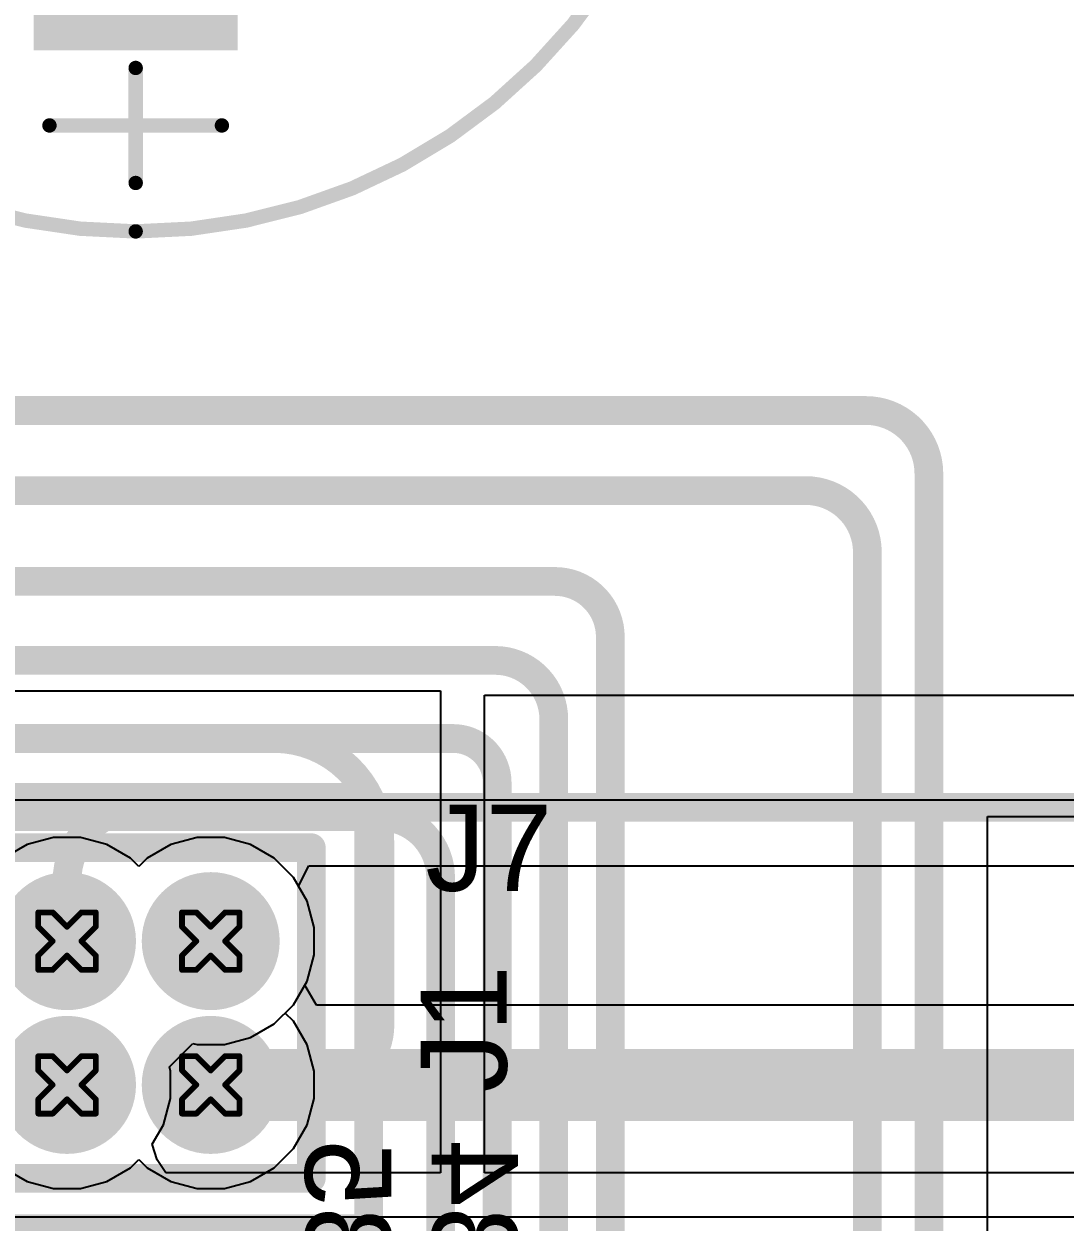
# Model space of a CAD drawing. Header units: inches. Extents: x 0 to 35.2, y -0.7 to 15.9.
# Drawn here: x 1.5761 to 1.9384, y 1.1102 to 1.5269 of the extents above; entities that cross this region are included whole.
import ezdxf

# ---------------------------------------------------------------- set-up
doc = ezdxf.new("R2010")
doc.units = ezdxf.units.IN
doc.header["$MEASUREMENT"] = 0
for name, color, linetype in [('Bottom Layer', 5, 'Continuous'), ('Bottom Overlay', 54, 'Continuous'), ('Bottom Solder', 6, 'Continuous'), ('Dimensions', 6, 'Continuous'), ('Drill Drawing', 1, 'Continuous'), ('GND1', 16, 'Continuous'), ('GND2', 76, 'Continuous'), ('Multi-Layer', 9, 'Continuous'), ('Pad Holes', 156, 'Continuous'), ('Top Layer', 1, 'Continuous'), ('Top Overlay', 2, 'Continuous'), ('Top Solder', 216, 'Continuous')]:
    doc.layers.add(name, color=color, linetype=linetype)
doc.styles.add('Arial', font='', dxfattribs={"height": 0.2})
doc.styles.get('Arial').set_extended_font_data('Arial')

# ---------------------------------------------------------------- blocks, each defined once
blk = doc.blocks.new('SFMC_102_X1_XX_D___570_3')
at = {"layer": 'Bottom Layer'}
h = blk.add_hatch(color=5, dxfattribs=at)
edge = h.paths.add_edge_path()
edge.add_arc((-0.025, 0.025), 0.021, 0, 360)
h = blk.add_hatch(color=5, dxfattribs=at)
edge = h.paths.add_edge_path()
edge.add_arc((0.025, 0.025), 0.021, 0, 360)
h = blk.add_hatch(color=5, dxfattribs=at)
edge = h.paths.add_edge_path()
edge.add_arc((-0.025, -0.025), 0.021, 0, 360)
h = blk.add_hatch(color=5, dxfattribs=at)
edge = h.paths.add_edge_path()
edge.add_arc((0.025, -0.025), 0.021, 0, 360)
at = {"layer": 'Bottom Solder'}
h = blk.add_hatch(color=6, dxfattribs=at)
edge = h.paths.add_edge_path()
edge.add_arc((-0.025, 0.025), 0.024, 0, 360)
h = blk.add_hatch(color=6, dxfattribs=at)
edge = h.paths.add_edge_path()
edge.add_arc((0.025, 0.025), 0.024, 0, 360)
h = blk.add_hatch(color=6, dxfattribs=at)
edge = h.paths.add_edge_path()
edge.add_arc((-0.025, -0.025), 0.024, 0, 360)
h = blk.add_hatch(color=6, dxfattribs=at)
edge = h.paths.add_edge_path()
edge.add_arc((0.025, -0.025), 0.024, 0, 360)
at = {"layer": 'GND1'}
h = blk.add_hatch(color=16, dxfattribs=at)
edge = h.paths.add_edge_path()
edge.add_arc((-0.025, 0.025), 0.021, 0, 360)
h = blk.add_hatch(color=16, dxfattribs=at)
edge = h.paths.add_edge_path()
edge.add_arc((0.025, 0.025), 0.021, 0, 360)
h = blk.add_hatch(color=16, dxfattribs=at)
edge = h.paths.add_edge_path()
edge.add_arc((-0.025, -0.025), 0.021, 0, 360)
h = blk.add_hatch(color=16, dxfattribs=at)
edge = h.paths.add_edge_path()
edge.add_arc((0.025, -0.025), 0.021, 0, 360)
at = {"layer": 'GND2'}
h = blk.add_hatch(color=76, dxfattribs=at)
edge = h.paths.add_edge_path()
edge.add_arc((-0.025, 0.025), 0.021, 0, 360)
h = blk.add_hatch(color=76, dxfattribs=at)
edge = h.paths.add_edge_path()
edge.add_arc((0.025, 0.025), 0.021, 0, 360)
h = blk.add_hatch(color=76, dxfattribs=at)
edge = h.paths.add_edge_path()
edge.add_arc((-0.025, -0.025), 0.021, 0, 360)
h = blk.add_hatch(color=76, dxfattribs=at)
edge = h.paths.add_edge_path()
edge.add_arc((0.025, -0.025), 0.021, 0, 360)
at = {"layer": 'Multi-Layer'}
h = blk.add_hatch(color=9, dxfattribs=at)
edge = h.paths.add_edge_path()
edge.add_arc((-0.025, 0.025), 0.021, 0, 360)
h = blk.add_hatch(color=9, dxfattribs=at)
edge = h.paths.add_edge_path()
edge.add_arc((0.025, 0.025), 0.021, 0, 360)
h = blk.add_hatch(color=9, dxfattribs=at)
edge = h.paths.add_edge_path()
edge.add_arc((-0.025, -0.025), 0.021, 0, 360)
h = blk.add_hatch(color=9, dxfattribs=at)
edge = h.paths.add_edge_path()
edge.add_arc((0.025, -0.025), 0.021, 0, 360)
at = {"layer": 'Pad Holes'}
h = blk.add_hatch(color=7, dxfattribs=at)
edge = h.paths.add_edge_path()
edge.add_arc((-0.025, 0.025), 0.014, 0, 360)
h = blk.add_hatch(color=7, dxfattribs=at)
edge = h.paths.add_edge_path()
edge.add_arc((0.025, 0.025), 0.014, 0, 360)
h = blk.add_hatch(color=7, dxfattribs=at)
edge = h.paths.add_edge_path()
edge.add_arc((-0.025, -0.025), 0.014, 0, 360)
h = blk.add_hatch(color=7, dxfattribs=at)
edge = h.paths.add_edge_path()
edge.add_arc((0.025, -0.025), 0.014, 0, 360)
at = {"layer": 'Top Layer'}
h = blk.add_hatch(color=1, dxfattribs=at)
edge = h.paths.add_edge_path()
edge.add_arc((-0.025, 0.025), 0.021, 0, 360)
h = blk.add_hatch(color=1, dxfattribs=at)
edge = h.paths.add_edge_path()
edge.add_arc((0.025, 0.025), 0.021, 0, 360)
h = blk.add_hatch(color=1, dxfattribs=at)
edge = h.paths.add_edge_path()
edge.add_arc((-0.025, -0.025), 0.021, 0, 360)
h = blk.add_hatch(color=1, dxfattribs=at)
edge = h.paths.add_edge_path()
edge.add_arc((0.025, -0.025), 0.021, 0, 360)
at = {"layer": 'Top Solder'}
h = blk.add_hatch(color=216, dxfattribs=at)
edge = h.paths.add_edge_path()
edge.add_arc((-0.025, 0.025), 0.024, 0, 360)
h = blk.add_hatch(color=216, dxfattribs=at)
edge = h.paths.add_edge_path()
edge.add_arc((0.025, 0.025), 0.024, 0, 360)
h = blk.add_hatch(color=216, dxfattribs=at)
edge = h.paths.add_edge_path()
edge.add_arc((-0.025, -0.025), 0.024, 0, 360)
h = blk.add_hatch(color=216, dxfattribs=at)
edge = h.paths.add_edge_path()
edge.add_arc((0.025, -0.025), 0.024, 0, 360)
at = {"layer": 'Dimensions', "const_width": 0.01}
for points in [[(-0.05748, 0.06), (0.05748, 0.06)], [(-0.05748, 0.06), (-0.05748, -0.06)], [(0.05748, 0.06), (0.05748, -0.06)], [(-0.05748, -0.06), (0.05748, -0.06)]]:
    blk.add_lwpolyline(points, dxfattribs=at)
at = {"layer": 'Dimensions', "const_width": 0.005}
for points in [[(-0.05998, 0.06, 1), (-0.05498, 0.06, 1)], [(-0.05998, 0.06, 1), (-0.05498, 0.06, 1)], [(0.05498, 0.06, 1), (0.05998, 0.06, 1)], [(0.05498, 0.06, 1), (0.05998, 0.06, 1)], [(-0.05998, -0.06, 1), (-0.05498, -0.06, 1)], [(-0.05998, -0.06, 1), (-0.05498, -0.06, 1)], [(0.05498, -0.06, 1), (0.05998, -0.06, 1)], [(0.05498, -0.06, 1), (0.05998, -0.06, 1)]]:
    blk.add_lwpolyline(points, format="xyb", close=True, dxfattribs=at)
at = {"layer": 'Top Overlay', "const_width": 0.01}
for points in [[(-0.075, 0.08), (0.075, 0.08)], [(-0.075, 0.08), (-0.075, -0.08)], [(0.075, 0.08), (0.075, -0.08)], [(-0.075, -0.08), (0.075, -0.08)]]:
    blk.add_lwpolyline(points, dxfattribs=at)
at = {"layer": 'Top Overlay', "const_width": 0.005}
for points in [[(-0.0775, 0.08, 1), (-0.0725, 0.08, 1)], [(-0.0775, 0.08, 1), (-0.0725, 0.08, 1)], [(0.0725, 0.08, 1), (0.0775, 0.08, 1)], [(0.0725, 0.08, 1), (0.0775, 0.08, 1)], [(-0.0775, -0.08, 1), (-0.0725, -0.08, 1)], [(-0.0775, -0.08, 1), (-0.0725, -0.08, 1)], [(0.0725, -0.08, 1), (0.0775, -0.08, 1)], [(0.0725, -0.08, 1), (0.0775, -0.08, 1)]]:
    blk.add_lwpolyline(points, format="xyb", close=True, dxfattribs=at)
at = {"layer": 'Dimensions', "style": 'Arial'}
blk.add_text('J1', height=0.03, dxfattribs=at).set_placement((-0.02757, -0.128))
blk = doc.blocks.new('87EC0494_185')
at = {"layer": 'Bottom Layer'}
blk.add_hatch(color=5, dxfattribs=at).paths.add_polyline_path([(-0.12992, 0.0315), (-0.06692, 0.0315), (-0.06692, -0.0315), (-0.12992, -0.0315)])
h = blk.add_hatch(color=5, dxfattribs=at)
edge = h.paths.add_edge_path()
edge.add_arc((0.09843, 0), 0.0315, 0, 360)
at = {"layer": 'Bottom Solder'}
blk.add_hatch(color=6, dxfattribs=at).paths.add_polyline_path([(-0.13392, 0.0355), (-0.06292, 0.0355), (-0.06292, -0.0355), (-0.13392, -0.0355)])
h = blk.add_hatch(color=6, dxfattribs=at)
edge = h.paths.add_edge_path()
edge.add_arc((0.09843, 0), 0.0355, 0, 360)
at = {"layer": 'GND1'}
blk.add_hatch(color=16, dxfattribs=at).paths.add_polyline_path([(-0.12992, 0.0315), (-0.06692, 0.0315), (-0.06692, -0.0315), (-0.12992, -0.0315)])
h = blk.add_hatch(color=16, dxfattribs=at)
edge = h.paths.add_edge_path()
edge.add_arc((0.09843, 0), 0.0315, 0, 360)
at = {"layer": 'GND2'}
blk.add_hatch(color=76, dxfattribs=at).paths.add_polyline_path([(-0.12992, 0.0315), (-0.06692, 0.0315), (-0.06692, -0.0315), (-0.12992, -0.0315)])
h = blk.add_hatch(color=76, dxfattribs=at)
edge = h.paths.add_edge_path()
edge.add_arc((0.09843, 0), 0.0315, 0, 360)
at = {"layer": 'Multi-Layer'}
blk.add_hatch(color=9, dxfattribs=at).paths.add_polyline_path([(-0.12992, 0.0315), (-0.06692, 0.0315), (-0.06692, -0.0315), (-0.12992, -0.0315)])
h = blk.add_hatch(color=9, dxfattribs=at)
edge = h.paths.add_edge_path()
edge.add_arc((0.09843, 0), 0.0315, 0, 360)
at = {"layer": 'Pad Holes'}
h = blk.add_hatch(color=7, dxfattribs=at)
edge = h.paths.add_edge_path()
edge.add_arc((-0.09842, 0), 0.01969, 0, 360)
h = blk.add_hatch(color=7, dxfattribs=at)
edge = h.paths.add_edge_path()
edge.add_arc((0.09842, 0), 0.01969, 0, 360)
at = {"layer": 'Top Layer'}
blk.add_hatch(color=1, dxfattribs=at).paths.add_polyline_path([(-0.12992, 0.0315), (-0.06692, 0.0315), (-0.06692, -0.0315), (-0.12992, -0.0315)])
h = blk.add_hatch(color=1, dxfattribs=at)
edge = h.paths.add_edge_path()
edge.add_arc((0.09843, 0), 0.0315, 0, 360)
at = {"layer": 'Top Solder'}
blk.add_hatch(color=216, dxfattribs=at).paths.add_polyline_path([(-0.13392, 0.0355), (-0.06292, 0.0355), (-0.06292, -0.0355), (-0.13392, -0.0355)])
h = blk.add_hatch(color=216, dxfattribs=at)
edge = h.paths.add_edge_path()
edge.add_arc((0.09843, 0), 0.0355, 0, 360)
at = {"layer": 'Top Overlay'}
for p, q in [((0.14, 0.14), (0.14, 0.14)), ((0.14, 0.14), (0.14, -0.14)), ((0.19, 0.06), (0.14, 0.14)), ((0.2, 0.02), (0.19, 0.06)), ((0.19, -0.04), (0.2, 0.02)), ((0.17, -0.1), (0.19, -0.04)), ((0.14, -0.14), (0.17, -0.1))]:
    blk.add_line(p, q, dxfattribs=at)
for points, const_width in [([(0.19685, 0, 1), (-0.19685, 0, 1)], 0.005), ([(-0.16125, 0.03, 1), (-0.15875, 0.03, 1)], 0.0025), ([(-0.1981, 0, 1), (-0.1956, 0, 1)], 0.0025), ([(-0.18125, 0, 1), (-0.17875, 0, 1)], 0.0025), ([(-0.14125, 0, 1), (-0.13875, 0, 1)], 0.0025), ([(0.1956, 0, 1), (0.1981, 0, 1)], 0.0025), ([(-0.16125, -0.03, 1), (-0.15875, -0.03, 1)], 0.0025)]:
    blk.add_lwpolyline(points, format="xyb", close=True, dxfattribs=dict(at, const_width=const_width))
at = {"layer": 'Top Overlay', "const_width": 0.005}
for points in [[(-0.16, 0.03), (-0.16, -0.03)], [(-0.18, 0), (-0.14, 0)]]:
    blk.add_lwpolyline(points, dxfattribs=at)

msp = doc.modelspace()

# ---------------------------------------------------------------- linework, layer by layer
at = {"layer": 'Bottom Layer'}
for p, q in [((1.67162, 1.22707), (1.67526, 1.23407)), ((1.67526, 1.23407), (2.43742, 1.23407)), ((1.67465, 1.22181), (1.67162, 1.22707)), ((1.67711, 1.21265), (1.67465, 1.22181)), ((1.67711, 1.20317), (1.67711, 1.21265)), ((1.67465, 1.19402), (1.67711, 1.20317)), ((1.67386, 1.19265), (1.67465, 1.19402)), ((1.6779, 1.18565), (1.67386, 1.19265)), ((2.27209, 1.18565), (1.6779, 1.18565))]:
    msp.add_line(p, q, dxfattribs=at)
at = {"layer": 'Bottom Layer', "const_width": 0.01}
msp.add_lwpolyline([(1.59111, 1.22891, -0.414214), (1.61665, 1.25446)], format="xyb", dxfattribs=at)
at = {"layer": 'Bottom Layer'}
for points, const_width in [([(1.61665, 1.25446), (2.43742, 1.25446)], 0.01), ([(1.59111, 1.19934), (1.59111, 1.22891)], 0.01), ([(1.64111, 1.15791), (2.27209, 1.15791)], 0.025)]:
    msp.add_lwpolyline(points, dxfattribs=dict(at, const_width=const_width))
for points, const_width in [([(1.61415, 1.25446, 1), (1.61915, 1.25446, 1)], 0.005), ([(1.61415, 1.25446, 1), (1.61915, 1.25446, 1)], 0.005), ([(1.58861, 1.22891, 1), (1.59361, 1.22891, 1)], 0.005), ([(1.58861, 1.22891, 1), (1.59361, 1.22891, 1)], 0.005), ([(1.58861, 1.19934, 1), (1.59361, 1.19934, 1)], 0.005), ([(1.63486, 1.15791, 1), (1.64736, 1.15791, 1)], 0.0125)]:
    msp.add_lwpolyline(points, format="xyb", close=True, dxfattribs=dict(at, const_width=const_width))
at = {"layer": 'Drill Drawing', "const_width": 0.002}
for points in [[(1.58111, 1.21291), (1.58111, 1.21791)], [(1.58111, 1.21791), (1.58611, 1.21791)], [(1.58611, 1.21791), (1.59111, 1.21291)], [(1.59111, 1.21291), (1.59611, 1.21791)], [(1.59611, 1.21791), (1.60111, 1.21791)], [(1.60111, 1.21291), (1.60111, 1.21791)], [(1.63111, 1.21291), (1.63111, 1.21791)], [(1.63111, 1.21791), (1.63611, 1.21791)], [(1.63611, 1.21791), (1.64111, 1.21291)], [(1.64111, 1.21291), (1.64611, 1.21791)], [(1.64611, 1.21791), (1.65111, 1.21791)], [(1.65111, 1.21291), (1.65111, 1.21791)], [(1.58111, 1.21291), (1.58611, 1.20791)], [(1.59611, 1.20791), (1.60111, 1.21291)], [(1.63111, 1.21291), (1.63611, 1.20791)], [(1.64611, 1.20791), (1.65111, 1.21291)], [(1.58111, 1.20291), (1.58611, 1.20791)], [(1.59611, 1.20791), (1.60111, 1.20291)], [(1.63111, 1.20291), (1.63611, 1.20791)], [(1.64611, 1.20791), (1.65111, 1.20291)], [(1.58111, 1.19791), (1.58111, 1.20291)], [(1.58611, 1.19791), (1.59111, 1.20291)], [(1.59111, 1.20291), (1.59611, 1.19791)], [(1.60111, 1.19791), (1.60111, 1.20291)], [(1.63111, 1.19791), (1.63111, 1.20291)], [(1.63611, 1.19791), (1.64111, 1.20291)], [(1.64111, 1.20291), (1.64611, 1.19791)], [(1.65111, 1.19791), (1.65111, 1.20291)], [(1.58111, 1.19791), (1.58611, 1.19791)], [(1.59611, 1.19791), (1.60111, 1.19791)], [(1.63111, 1.19791), (1.63611, 1.19791)], [(1.64611, 1.19791), (1.65111, 1.19791)], [(1.58111, 1.16291), (1.58111, 1.16791)], [(1.58111, 1.16791), (1.58611, 1.16791)], [(1.58611, 1.16791), (1.59111, 1.16291)], [(1.59111, 1.16291), (1.59611, 1.16791)], [(1.59611, 1.16791), (1.60111, 1.16791)], [(1.60111, 1.16291), (1.60111, 1.16791)], [(1.63111, 1.16291), (1.63111, 1.16791)], [(1.63111, 1.16791), (1.63611, 1.16791)], [(1.63611, 1.16791), (1.64111, 1.16291)], [(1.64111, 1.16291), (1.64611, 1.16791)], [(1.64611, 1.16791), (1.65111, 1.16791)], [(1.65111, 1.16291), (1.65111, 1.16791)], [(1.58111, 1.16291), (1.58611, 1.15791)], [(1.59611, 1.15791), (1.60111, 1.16291)], [(1.63111, 1.16291), (1.63611, 1.15791)], [(1.64611, 1.15791), (1.65111, 1.16291)], [(1.58111, 1.15291), (1.58611, 1.15791)], [(1.59611, 1.15791), (1.60111, 1.15291)], [(1.63111, 1.15291), (1.63611, 1.15791)], [(1.64611, 1.15791), (1.65111, 1.15291)], [(1.58111, 1.14791), (1.58111, 1.15291)], [(1.58611, 1.14791), (1.59111, 1.15291)], [(1.59111, 1.15291), (1.59611, 1.14791)], [(1.60111, 1.14791), (1.60111, 1.15291)], [(1.63111, 1.14791), (1.63111, 1.15291)], [(1.63611, 1.14791), (1.64111, 1.15291)], [(1.64111, 1.15291), (1.64611, 1.14791)], [(1.65111, 1.14791), (1.65111, 1.15291)], [(1.58111, 1.14791), (1.58611, 1.14791)], [(1.59611, 1.14791), (1.60111, 1.14791)], [(1.63111, 1.14791), (1.63611, 1.14791)], [(1.64611, 1.14791), (1.65111, 1.14791)]]:
    msp.add_lwpolyline(points, dxfattribs=at)
at = {"layer": 'Drill Drawing', "const_width": 0.001}
for points in [[(1.58061, 1.21791, 1), (1.58161, 1.21791, 1)], [(1.58061, 1.21791, 1), (1.58161, 1.21791, 1)], [(1.58561, 1.21791, 1), (1.58661, 1.21791, 1)], [(1.58561, 1.21791, 1), (1.58661, 1.21791, 1)], [(1.59561, 1.21791, 1), (1.59661, 1.21791, 1)], [(1.59561, 1.21791, 1), (1.59661, 1.21791, 1)], [(1.60061, 1.21791, 1), (1.60161, 1.21791, 1)], [(1.60061, 1.21791, 1), (1.60161, 1.21791, 1)], [(1.63061, 1.21791, 1), (1.63161, 1.21791, 1)], [(1.63061, 1.21791, 1), (1.63161, 1.21791, 1)], [(1.63561, 1.21791, 1), (1.63661, 1.21791, 1)], [(1.63561, 1.21791, 1), (1.63661, 1.21791, 1)], [(1.64561, 1.21791, 1), (1.64661, 1.21791, 1)], [(1.64561, 1.21791, 1), (1.64661, 1.21791, 1)], [(1.65061, 1.21791, 1), (1.65161, 1.21791, 1)], [(1.65061, 1.21791, 1), (1.65161, 1.21791, 1)], [(1.58061, 1.21291, 1), (1.58161, 1.21291, 1)], [(1.58061, 1.21291, 1), (1.58161, 1.21291, 1)], [(1.59061, 1.21291, 1), (1.59161, 1.21291, 1)], [(1.59061, 1.21291, 1), (1.59161, 1.21291, 1)], [(1.60061, 1.21291, 1), (1.60161, 1.21291, 1)], [(1.60061, 1.21291, 1), (1.60161, 1.21291, 1)], [(1.63061, 1.21291, 1), (1.63161, 1.21291, 1)], [(1.63061, 1.21291, 1), (1.63161, 1.21291, 1)], [(1.64061, 1.21291, 1), (1.64161, 1.21291, 1)], [(1.64061, 1.21291, 1), (1.64161, 1.21291, 1)], [(1.65061, 1.21291, 1), (1.65161, 1.21291, 1)], [(1.65061, 1.21291, 1), (1.65161, 1.21291, 1)], [(1.58561, 1.20791, 1), (1.58661, 1.20791, 1)], [(1.58561, 1.20791, 1), (1.58661, 1.20791, 1)], [(1.59561, 1.20791, 1), (1.59661, 1.20791, 1)], [(1.59561, 1.20791, 1), (1.59661, 1.20791, 1)], [(1.63561, 1.20791, 1), (1.63661, 1.20791, 1)], [(1.63561, 1.20791, 1), (1.63661, 1.20791, 1)], [(1.64561, 1.20791, 1), (1.64661, 1.20791, 1)], [(1.64561, 1.20791, 1), (1.64661, 1.20791, 1)], [(1.58061, 1.20291, 1), (1.58161, 1.20291, 1)], [(1.58061, 1.20291, 1), (1.58161, 1.20291, 1)], [(1.59061, 1.20291, 1), (1.59161, 1.20291, 1)], [(1.59061, 1.20291, 1), (1.59161, 1.20291, 1)], [(1.60061, 1.20291, 1), (1.60161, 1.20291, 1)], [(1.60061, 1.20291, 1), (1.60161, 1.20291, 1)], [(1.63061, 1.20291, 1), (1.63161, 1.20291, 1)], [(1.63061, 1.20291, 1), (1.63161, 1.20291, 1)], [(1.64061, 1.20291, 1), (1.64161, 1.20291, 1)], [(1.64061, 1.20291, 1), (1.64161, 1.20291, 1)], [(1.65061, 1.20291, 1), (1.65161, 1.20291, 1)], [(1.65061, 1.20291, 1), (1.65161, 1.20291, 1)], [(1.58061, 1.19791, 1), (1.58161, 1.19791, 1)], [(1.58061, 1.19791, 1), (1.58161, 1.19791, 1)], [(1.58561, 1.19791, 1), (1.58661, 1.19791, 1)], [(1.58561, 1.19791, 1), (1.58661, 1.19791, 1)], [(1.59561, 1.19791, 1), (1.59661, 1.19791, 1)], [(1.59561, 1.19791, 1), (1.59661, 1.19791, 1)], [(1.60061, 1.19791, 1), (1.60161, 1.19791, 1)], [(1.60061, 1.19791, 1), (1.60161, 1.19791, 1)], [(1.63061, 1.19791, 1), (1.63161, 1.19791, 1)], [(1.63061, 1.19791, 1), (1.63161, 1.19791, 1)], [(1.63561, 1.19791, 1), (1.63661, 1.19791, 1)], [(1.63561, 1.19791, 1), (1.63661, 1.19791, 1)], [(1.64561, 1.19791, 1), (1.64661, 1.19791, 1)], [(1.64561, 1.19791, 1), (1.64661, 1.19791, 1)], [(1.65061, 1.19791, 1), (1.65161, 1.19791, 1)], [(1.65061, 1.19791, 1), (1.65161, 1.19791, 1)], [(1.58061, 1.16791, 1), (1.58161, 1.16791, 1)], [(1.58061, 1.16791, 1), (1.58161, 1.16791, 1)], [(1.58561, 1.16791, 1), (1.58661, 1.16791, 1)], [(1.58561, 1.16791, 1), (1.58661, 1.16791, 1)], [(1.59561, 1.16791, 1), (1.59661, 1.16791, 1)], [(1.59561, 1.16791, 1), (1.59661, 1.16791, 1)], [(1.60061, 1.16791, 1), (1.60161, 1.16791, 1)], [(1.60061, 1.16791, 1), (1.60161, 1.16791, 1)], [(1.63061, 1.16791, 1), (1.63161, 1.16791, 1)], [(1.63061, 1.16791, 1), (1.63161, 1.16791, 1)], [(1.63561, 1.16791, 1), (1.63661, 1.16791, 1)], [(1.63561, 1.16791, 1), (1.63661, 1.16791, 1)], [(1.64561, 1.16791, 1), (1.64661, 1.16791, 1)], [(1.64561, 1.16791, 1), (1.64661, 1.16791, 1)], [(1.65061, 1.16791, 1), (1.65161, 1.16791, 1)], [(1.65061, 1.16791, 1), (1.65161, 1.16791, 1)], [(1.58061, 1.16291, 1), (1.58161, 1.16291, 1)], [(1.58061, 1.16291, 1), (1.58161, 1.16291, 1)], [(1.59061, 1.16291, 1), (1.59161, 1.16291, 1)], [(1.59061, 1.16291, 1), (1.59161, 1.16291, 1)], [(1.60061, 1.16291, 1), (1.60161, 1.16291, 1)], [(1.60061, 1.16291, 1), (1.60161, 1.16291, 1)], [(1.63061, 1.16291, 1), (1.63161, 1.16291, 1)], [(1.63061, 1.16291, 1), (1.63161, 1.16291, 1)], [(1.64061, 1.16291, 1), (1.64161, 1.16291, 1)], [(1.64061, 1.16291, 1), (1.64161, 1.16291, 1)], [(1.65061, 1.16291, 1), (1.65161, 1.16291, 1)], [(1.65061, 1.16291, 1), (1.65161, 1.16291, 1)], [(1.58561, 1.15791, 1), (1.58661, 1.15791, 1)], [(1.58561, 1.15791, 1), (1.58661, 1.15791, 1)], [(1.59561, 1.15791, 1), (1.59661, 1.15791, 1)], [(1.59561, 1.15791, 1), (1.59661, 1.15791, 1)], [(1.63561, 1.15791, 1), (1.63661, 1.15791, 1)], [(1.63561, 1.15791, 1), (1.63661, 1.15791, 1)], [(1.64561, 1.15791, 1), (1.64661, 1.15791, 1)], [(1.64561, 1.15791, 1), (1.64661, 1.15791, 1)], [(1.58061, 1.15291, 1), (1.58161, 1.15291, 1)], [(1.58061, 1.15291, 1), (1.58161, 1.15291, 1)], [(1.59061, 1.15291, 1), (1.59161, 1.15291, 1)], [(1.59061, 1.15291, 1), (1.59161, 1.15291, 1)], [(1.60061, 1.15291, 1), (1.60161, 1.15291, 1)], [(1.60061, 1.15291, 1), (1.60161, 1.15291, 1)], [(1.63061, 1.15291, 1), (1.63161, 1.15291, 1)], [(1.63061, 1.15291, 1), (1.63161, 1.15291, 1)], [(1.64061, 1.15291, 1), (1.64161, 1.15291, 1)], [(1.64061, 1.15291, 1), (1.64161, 1.15291, 1)], [(1.65061, 1.15291, 1), (1.65161, 1.15291, 1)], [(1.65061, 1.15291, 1), (1.65161, 1.15291, 1)], [(1.58061, 1.14791, 1), (1.58161, 1.14791, 1)], [(1.58061, 1.14791, 1), (1.58161, 1.14791, 1)], [(1.58561, 1.14791, 1), (1.58661, 1.14791, 1)], [(1.58561, 1.14791, 1), (1.58661, 1.14791, 1)], [(1.59561, 1.14791, 1), (1.59661, 1.14791, 1)], [(1.59561, 1.14791, 1), (1.59661, 1.14791, 1)], [(1.60061, 1.14791, 1), (1.60161, 1.14791, 1)], [(1.60061, 1.14791, 1), (1.60161, 1.14791, 1)], [(1.63061, 1.14791, 1), (1.63161, 1.14791, 1)], [(1.63061, 1.14791, 1), (1.63161, 1.14791, 1)], [(1.63561, 1.14791, 1), (1.63661, 1.14791, 1)], [(1.63561, 1.14791, 1), (1.63661, 1.14791, 1)], [(1.64561, 1.14791, 1), (1.64661, 1.14791, 1)], [(1.64561, 1.14791, 1), (1.64661, 1.14791, 1)], [(1.65061, 1.14791, 1), (1.65161, 1.14791, 1)], [(1.65061, 1.14791, 1), (1.65161, 1.14791, 1)]]:
    msp.add_lwpolyline(points, format="xyb", close=True, dxfattribs=at)
at = {"layer": 'GND1'}
for p, q in [((1.26, 1.25707), (2.21277, 1.25707)), ((1.58637, 1.24391), (1.57721, 1.24146)), ((1.59585, 1.24391), (1.58637, 1.24391)), ((1.605, 1.24146), (1.59585, 1.24391)), ((1.63637, 1.24391), (1.62721, 1.24146)), ((1.64585, 1.24391), (1.63637, 1.24391)), ((1.655, 1.24146), (1.64585, 1.24391)), ((1.57721, 1.24146), (1.569, 1.23672)), ((1.61321, 1.23672), (1.605, 1.24146)), ((1.62721, 1.24146), (1.619, 1.23672)), ((1.66321, 1.23672), (1.655, 1.24146)), ((1.61611, 1.23382), (1.61321, 1.23672)), ((1.619, 1.23672), (1.61611, 1.23382)), ((1.66991, 1.23002), (1.66321, 1.23672)), ((1.67465, 1.22181), (1.66991, 1.23002)), ((1.67711, 1.21265), (1.67465, 1.22181)), ((1.67711, 1.20317), (1.67711, 1.21265)), ((1.67465, 1.19402), (1.67711, 1.20317)), ((1.66991, 1.18581), (1.67465, 1.19402)), ((1.66702, 1.18291), (1.66991, 1.18581)), ((1.66991, 1.18002), (1.66702, 1.18291)), ((1.67465, 1.17181), (1.66991, 1.18002)), ((1.67711, 1.16265), (1.67465, 1.17181)), ((1.67711, 1.15317), (1.67711, 1.16265)), ((1.67465, 1.14402), (1.67711, 1.15317)), ((1.66991, 1.13581), (1.67465, 1.14402)), ((1.66321, 1.12911), (1.66991, 1.13581)), ((1.61321, 1.12911), (1.61611, 1.132)), ((1.61611, 1.132), (1.619, 1.12911)), ((1.569, 1.12911), (1.57721, 1.12437)), ((1.605, 1.12437), (1.61321, 1.12911)), ((1.619, 1.12911), (1.62721, 1.12437)), ((1.655, 1.12437), (1.66321, 1.12911)), ((1.57721, 1.12437), (1.58637, 1.12191)), ((1.58637, 1.12191), (1.59585, 1.12191)), ((1.59585, 1.12191), (1.605, 1.12437)), ((1.62721, 1.12437), (1.63637, 1.12191)), ((1.63637, 1.12191), (1.64585, 1.12191)), ((1.64585, 1.12191), (1.655, 1.12437))]:
    msp.add_line(p, q, dxfattribs=at)
at = {"layer": 'GND2'}
for p, q in [((1.10409, 1.295), (1.7211, 1.295)), ((1.7211, 1.295), (1.7211, 1.12728)), ((1.73639, 1.12728), (1.73639, 1.2934)), ((1.73639, 1.2934), (2.44149, 1.2934)), ((1.58637, 1.24391), (1.57721, 1.24146)), ((1.59585, 1.24391), (1.58637, 1.24391)), ((1.605, 1.24146), (1.59585, 1.24391)), ((1.63637, 1.24391), (1.62721, 1.24146)), ((1.64585, 1.24391), (1.63637, 1.24391)), ((1.655, 1.24146), (1.64585, 1.24391)), ((1.57721, 1.24146), (1.569, 1.23672)), ((1.61321, 1.23672), (1.605, 1.24146)), ((1.62721, 1.24146), (1.619, 1.23672)), ((1.66321, 1.23672), (1.655, 1.24146)), ((1.61611, 1.23382), (1.61321, 1.23672)), ((1.619, 1.23672), (1.61611, 1.23382)), ((1.66991, 1.23002), (1.66321, 1.23672)), ((1.67465, 1.22181), (1.66991, 1.23002)), ((1.67711, 1.21265), (1.67465, 1.22181)), ((1.67711, 1.20317), (1.67711, 1.21265)), ((1.67465, 1.19402), (1.67711, 1.20317)), ((1.66991, 1.18581), (1.67465, 1.19402)), ((1.66321, 1.17911), (1.66991, 1.18581)), ((1.655, 1.17437), (1.66321, 1.17911)), ((1.62671, 1.16415), (1.63487, 1.17231)), ((1.63487, 1.17231), (1.63637, 1.17191)), ((1.63637, 1.17191), (1.64585, 1.17191)), ((1.64585, 1.17191), (1.655, 1.17437)), ((1.62711, 1.16265), (1.62671, 1.16415)), ((1.62711, 1.15317), (1.62711, 1.16265)), ((1.62465, 1.14402), (1.62711, 1.15317)), ((1.62076, 1.13728), (1.62465, 1.14402)), ((1.6225, 1.13188), (1.62076, 1.13728)), ((1.62553, 1.12728), (1.6225, 1.13188)), ((1.7211, 1.12728), (1.62553, 1.12728)), ((2.29, 1.12728), (1.73639, 1.12728)), ((1.05938, 1.11199), (2.29, 1.11199))]:
    msp.add_line(p, q, dxfattribs=at)
at = {"layer": 'GND2', "const_width": 0.01}
for points in [[(1.42972, 1.27839), (1.66321, 1.27839)], [(1.7, 1.17878), (1.7, 1.2416)], [(1.64111, 1.15791), (1.67913, 1.15791)]]:
    msp.add_lwpolyline(points, dxfattribs=at)
at = {"layer": 'GND2', "const_width": 0.005}
for points in [[(1.66071, 1.27839, 1), (1.66571, 1.27839, 1)], [(1.66071, 1.27839, 1), (1.66571, 1.27839, 1)], [(1.68645, 1.26789, 1), (1.69145, 1.26789, 1)], [(1.68645, 1.26789, 1), (1.69145, 1.26789, 1)], [(1.6975, 1.2416, 1), (1.7025, 1.2416, 1)], [(1.6975, 1.2416, 1), (1.7025, 1.2416, 1)], [(1.6975, 1.17878, 1), (1.7025, 1.17878, 1)], [(1.6975, 1.17878, 1), (1.7025, 1.17878, 1)], [(1.63861, 1.15791, 1), (1.64361, 1.15791, 1)], [(1.67663, 1.15791, 1), (1.68163, 1.15791, 1)], [(1.67663, 1.15791, 1), (1.68163, 1.15791, 1)]]:
    msp.add_lwpolyline(points, format="xyb", close=True, dxfattribs=at)
at = {"layer": 'GND2', "const_width": 0.01}
for points in [[(1.66321, 1.27839, -0.196154), (1.68895, 1.26789)], [(1.68895, 1.26789, -0.201673), (1.7, 1.2416)], [(1.7, 1.17878, -0.414214), (1.67913, 1.15791)]]:
    msp.add_lwpolyline(points, format="xyb", dxfattribs=at)
at = {"layer": 'Top Layer'}
for p, q in [((1.91138, 1.00393), (1.91138, 1.25121)), ((1.91138, 1.25121), (2.52801, 1.25121))]:
    msp.add_line(p, q, dxfattribs=at)
at = {"layer": 'Top Layer', "const_width": 0.01}
for points in [[(1.20955, 1.39245), (1.86907, 1.39245)], [(1.89099, 1.00393), (1.89099, 1.37054)], [(0.69709, 1.36461), (1.84814, 1.36461)], [(1.86959, 1.0239), (1.86959, 1.34316)], [(0.83808, 1.333), (1.76085, 1.333)], [(1.78015, 1.03336), (1.78015, 1.3137)], [(0.57787, 1.30554), (1.74007, 1.30554)], [(1.76047, 1.03336), (1.76047, 1.28514)], [(1.07118, 1.27839), (1.72532, 1.27839)], [(1.72532, 1.27839), (1.72537, 1.27839)], [(1.74078, 1.03336), (1.74078, 1.26303)], [(0.4353, 1.25121), (1.70001, 1.25121)], [(1.7211, 1.03336), (1.7211, 1.23012)]]:
    msp.add_lwpolyline(points, dxfattribs=at)
at = {"layer": 'Top Layer', "const_width": 0.005}
for points in [[(1.86657, 1.39245, 1), (1.87157, 1.39245, 1)], [(1.86657, 1.39245, 1), (1.87157, 1.39245, 1)], [(1.88849, 1.37054, 1), (1.89349, 1.37054, 1)], [(1.88849, 1.37054, 1), (1.89349, 1.37054, 1)], [(1.84564, 1.36461, 1), (1.85064, 1.36461, 1)], [(1.84564, 1.36461, 1), (1.85064, 1.36461, 1)], [(1.86709, 1.34316, 1), (1.87209, 1.34316, 1)], [(1.86709, 1.34316, 1), (1.87209, 1.34316, 1)], [(1.75835, 1.333, 1), (1.76335, 1.333, 1)], [(1.75835, 1.333, 1), (1.76335, 1.333, 1)], [(1.77765, 1.3137, 1), (1.78265, 1.3137, 1)], [(1.77765, 1.3137, 1), (1.78265, 1.3137, 1)], [(1.73757, 1.30554, 1), (1.74257, 1.30554, 1)], [(1.73757, 1.30554, 1), (1.74257, 1.30554, 1)], [(1.75797, 1.28514, 1), (1.76297, 1.28514, 1)], [(1.75797, 1.28514, 1), (1.76297, 1.28514, 1)], [(1.72282, 1.27839, 1), (1.72782, 1.27839, 1)], [(1.72282, 1.27839, 1), (1.72782, 1.27839, 1)], [(1.72287, 1.27839, 1), (1.72787, 1.27839, 1)], [(1.72287, 1.27839, 1), (1.72787, 1.27839, 1)], [(1.73828, 1.26303, 1), (1.74328, 1.26303, 1)], [(1.73828, 1.26303, 1), (1.74328, 1.26303, 1)], [(1.69751, 1.25121, 1), (1.70251, 1.25121, 1)], [(1.69751, 1.25121, 1), (1.70251, 1.25121, 1)], [(1.7186, 1.23012, 1), (1.7236, 1.23012, 1)], [(1.7186, 1.23012, 1), (1.7236, 1.23012, 1)]]:
    msp.add_lwpolyline(points, format="xyb", close=True, dxfattribs=at)
at = {"layer": 'Top Layer', "const_width": 0.01}
for points in [[(1.86907, 1.39245, -0.414214), (1.89099, 1.37054)], [(1.84814, 1.36461, -0.414214), (1.86959, 1.34316)], [(1.76085, 1.333, -0.414214), (1.78015, 1.3137)], [(1.74007, 1.30554, -0.414214), (1.76047, 1.28514)], [(1.72537, 1.27839, -0.415217), (1.74078, 1.26303)], [(1.70001, 1.25121, -0.414214), (1.7211, 1.23012)]]:
    msp.add_lwpolyline(points, format="xyb", dxfattribs=at)

# ---------------------------------------------------------------- block references
at = {"rotation": 90}
for name, p in [('87EC0494_185', (1.615, 1.65158)), ('SFMC_102_X1_XX_D___570_3', (1.61611, 1.18291))]:
    msp.add_blockref(name, p, dxfattribs=at)

# ---------------------------------------------------------------- texts
at = {"layer": 'Bottom Overlay', "style": 'Arial', "text_generation_flag": 2}
for s, p in [('C34', (1.718, 1.06201)), ('C35', (1.67395, 1.06201))]:
    msp.add_text(s, height=0.03, rotation=270, dxfattribs=at).set_placement(p)
at = {"layer": 'Top Overlay', "style": 'Arial'}
msp.add_text('J7', height=0.03, dxfattribs=at).set_placement((1.71579, 1.2254))

doc.saveas('drawing.dxf')
